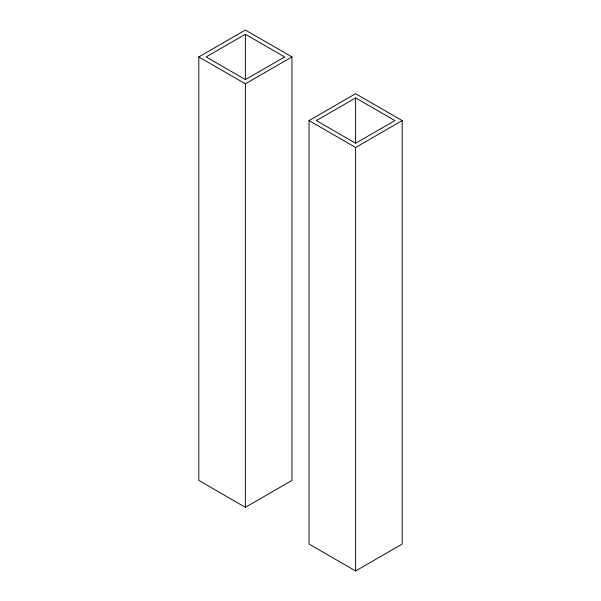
<?xml version="1.0" encoding="UTF-8"?>
<svg xmlns="http://www.w3.org/2000/svg" width="601" height="601" viewBox="0 0 601 601"><rect width="100%" height="100%" fill="white"/><g stroke="black" fill="none" stroke-linecap="round" stroke-linejoin="round"><path stroke-width="0.9" d="M198.803 56.937L245.381 30.05L291.958 56.937L291.958 480.417L245.381 507.304L198.803 480.417L198.803 56.937L245.381 83.832L291.958 56.937M245.381 34.287L206.135 56.937L245.381 79.595L284.619 56.937L245.381 34.287L245.381 79.355M309.042 120.583L355.619 93.696L402.197 120.583L402.197 544.063L355.619 570.95L309.042 544.063L309.042 120.583L355.619 147.478L402.197 120.583M355.619 97.933L316.381 120.583L355.619 143.241L394.865 120.583L355.619 97.933L355.619 143M355.619 147.478L355.619 570.95M245.381 83.832L245.381 507.304"/></g></svg>
